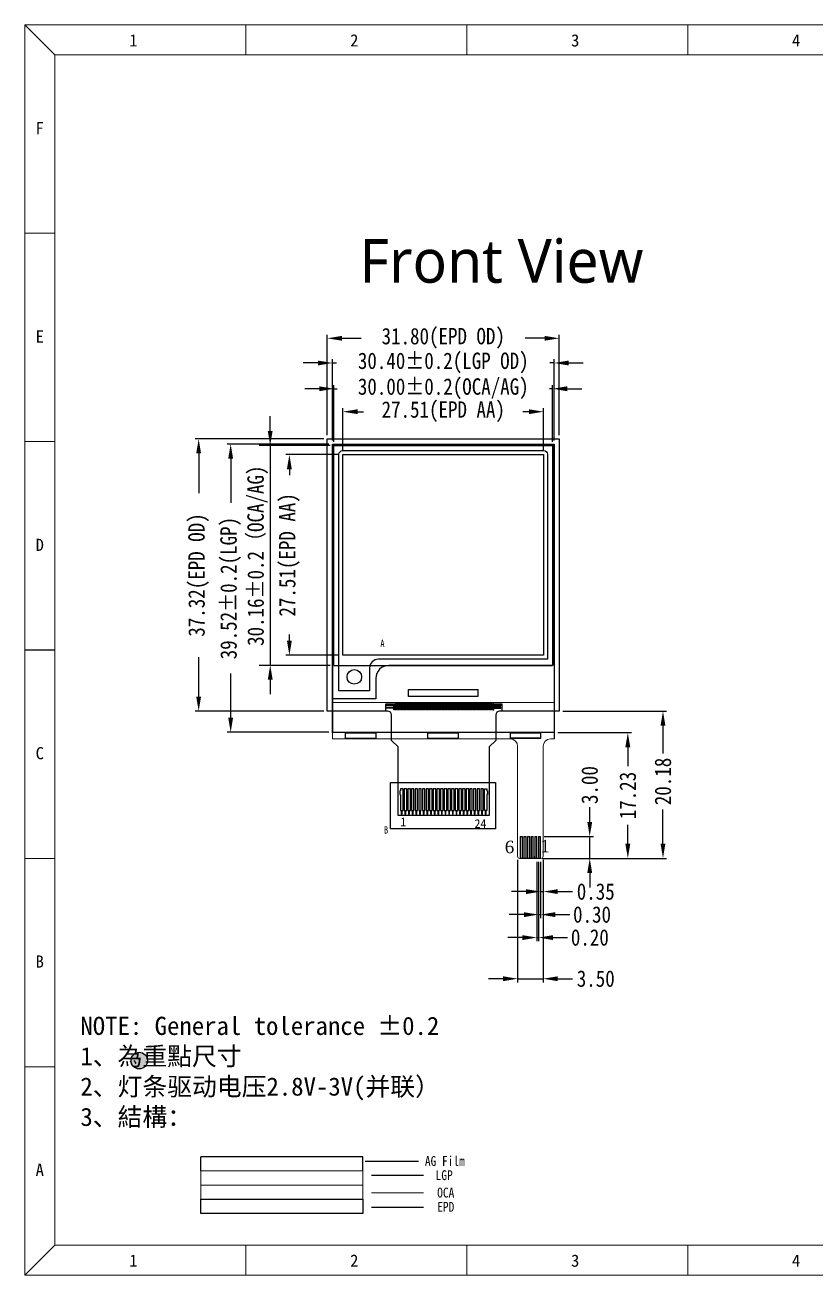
# Model space of a CAD drawing. Header units: millimetres. Extents: x -501 to 2391, y 247 to 418.
# Drawn here: x 2147.7 to 2256.1, y 247.1 to 418.5 of the extents above; entities that cross this region are included whole.
import ezdxf
from ezdxf.enums import TextEntityAlignment as Align

# ---------------------------------------------------------------- set-up
doc = ezdxf.new("R2010")
doc.units = ezdxf.units.MM
doc.header["$LTSCALE"] = 30.734
doc.header["$PDMODE"] = 3
doc.header["$PDSIZE"] = 8
doc.layers.get('0').update_dxf_attribs({"linetype": 'CONTINUOUS'})
doc.layers.get('Defpoints').update_dxf_attribs({"linetype": 'CONTINUOUS'})
for name, color, linetype in [('AG Film', 1, 'CONTINUOUS'), ('DIM', 3, 'CONTINUOUS'), ('FPC', 30, 'CONTINUOUS'), ('L0', 1, 'CONTINUOUS'), ('L1', 5, 'CONTINUOUS'), ('L51', 4, 'CONTINUOUS'), ('L63', 3, 'CONTINUOUS'), ('TP', 5, 'CONTINUOUS'), ('对位标', 5, 'CONTINUOUS'), ('标注', 4, 'CONTINUOUS')]:
    doc.layers.add(name, color=color, linetype=linetype)
for name, color, linetype, lineweight in [('LGP OCA', 252, 'CONTINUOUS', 9), ('Sundenal', 4, 'CONTINUOUS', 20), ('粗实线', 7, 'CONTINUOUS', 40)]:
    doc.layers.add(name, color=color, linetype=linetype, lineweight=lineweight)
doc.styles.add('Arial', font='arial.ttf')
doc.styles.get("Standard").update_dxf_attribs({"font": 'txt', "width": 0.85})
doc.styles.add('Times New Roman', font='times.ttf', dxfattribs={"height": 2})
doc.styles.add('Trebuchet MS_txtstyle_6.00_0_0', font='trebuc.ttf', dxfattribs={"height": 6})
doc.styles.add('宋体', font='')
doc.styles.get('宋体').set_extended_font_data('SimSun')
doc.dimstyles.new('正常标注', dxfattribs={"dimtxt": 2.25, "dimasz": 2, "dimexe": 0.5, "dimexo": 0.5, "dimgap": 0.5, "dimtad": 0, "dimzin": 1, "dimdsep": 46, "dimtxsty": 'Standard', "dimcen": -0.5, "dimclrd": 3, "dimclre": 3, "dimclrt": 3, "dimadec": 0, "dimazin": 0, "dimtfac": 1, "dimtmove": 0, "dimatfit": 3, "dimfxl": 1, "dimtolj": 1, "dimtzin": 0, "dimlwd": -1, "dimlwe": -1, "dimarcsym": 0})

# ---------------------------------------------------------------- blocks, each defined once
blk = doc.blocks.new('*D104')
at = {"color": 3, "transparency": 16777216}
for p, q in [((2190.83, 359.59), (2183.49, 359.59)), ((2183.99, 357.59), (2183.99, 356.76)), ((2183.99, 334.08), (2183.99, 334.91)), ((2190.83, 332.08), (2183.49, 332.08))]:
    blk.add_line(p, q, dxfattribs=at)
for points in [[(2184.32, 357.59), (2183.65, 357.59), (2183.99, 359.59)], [(2183.65, 334.08), (2184.32, 334.08), (2183.99, 332.08)]]:
    blk.add_solid(points, dxfattribs=at)
at = {"layer": 'Defpoints', "color": 0, "transparency": 16777216}
for p in [(2191.33, 359.59), (2183.99, 332.08), (2191.33, 332.08)]:
    blk.add_point(p, dxfattribs=at)
at = {"color": 3, "transparency": 16777216, "insert": (2183.99, 345.84), "char_height": 2.25, "attachment_point": 5, "rotation": 90}
blk.add_mtext('\\A1;27.51(EPD AA)', dxfattribs=at)
blk = doc.blocks.new('*D106')
at = {"color": 3, "transparency": 16777216}
for p, q in [((2189.39, 361.04), (2175.44, 361.04)), ((2175.94, 359.04), (2175.94, 352.98)), ((2175.94, 323.52), (2175.94, 329.58)), ((2189.39, 321.52), (2175.44, 321.52))]:
    blk.add_line(p, q, dxfattribs=at)
for points in [[(2176.27, 359.04), (2175.6, 359.04), (2175.94, 361.04)], [(2175.6, 323.52), (2176.27, 323.52), (2175.94, 321.52)]]:
    blk.add_solid(points, dxfattribs=at)
at = {"layer": 'Defpoints', "color": 0, "transparency": 16777216}
for p in [(2189.89, 361.04), (2175.94, 321.52), (2189.89, 321.52)]:
    blk.add_point(p, dxfattribs=at)
at = {"color": 3, "transparency": 16777216, "insert": (2175.94, 341.28), "char_height": 2.25, "attachment_point": 5, "rotation": 90}
blk.add_mtext('\\A1;39.52±0.2(LGP)', dxfattribs=at)
blk = doc.blocks.new('*D107')
at = {"color": 3, "transparency": 16777216}
for p, q in [((2188.69, 361.74), (2171.05, 361.74)), ((2171.55, 359.74), (2171.55, 354.32)), ((2171.55, 326.42), (2171.55, 331.83)), ((2188.69, 324.42), (2171.05, 324.42))]:
    blk.add_line(p, q, dxfattribs=at)
for points in [[(2171.88, 359.74), (2171.21, 359.74), (2171.55, 361.74)], [(2171.21, 326.42), (2171.88, 326.42), (2171.55, 324.42)]]:
    blk.add_solid(points, dxfattribs=at)
at = {"layer": 'Defpoints', "color": 0, "transparency": 16777216}
for p in [(2189.19, 361.74), (2171.55, 324.42), (2189.19, 324.42)]:
    blk.add_point(p, dxfattribs=at)
at = {"color": 3, "transparency": 16777216, "insert": (2171.55, 343.08), "char_height": 2.25, "attachment_point": 5, "rotation": 90}
blk.add_mtext('\\A1;37.32(EPD OD)', dxfattribs=at)
blk = doc.blocks.new('*D108')
at = {"color": 3, "transparency": 16777216}
for p, q in [((2220.79, 321.47), (2230.9, 321.47)), ((2230.4, 319.47), (2230.4, 316.86)), ((2230.4, 306.24), (2230.4, 308.85)), ((2226.17, 304.24), (2230.9, 304.24))]:
    blk.add_line(p, q, dxfattribs=at)
for points in [[(2230.06, 319.47), (2230.73, 319.47), (2230.4, 321.47)], [(2230.06, 306.24), (2230.73, 306.24), (2230.4, 304.24)]]:
    blk.add_solid(points, dxfattribs=at)
at = {"layer": 'Defpoints', "color": 0, "transparency": 16777216}
for p in [(2220.29, 321.47), (2225.67, 304.24), (2230.4, 304.24)]:
    blk.add_point(p, dxfattribs=at)
at = {"color": 3, "transparency": 16777216, "insert": (2230.4, 312.85), "char_height": 2.25, "attachment_point": 5, "rotation": 90}
blk.add_mtext('\\A1;17.23', dxfattribs=at)
blk = doc.blocks.new('A$C2D80660C')
at = {"color": 4}
for p, q in [((0, 0), (0, 0.73)), ((0, 0.73), (4.2, 0.73)), ((4.2, 0), (4.2, 0.73)), ((0, 0), (4.2, 0))]:
    blk.add_line(p, q, dxfattribs=at)
blk = doc.blocks.new('*D16')
at = {"color": 3, "transparency": 16777216}
for p, q in [((159.43, 293.77), (159.43, 295.77)), ((153.2, 291.77), (159.93, 291.77)), ((159.43, 288.77), (159.43, 291.77)), ((152.9, 288.77), (159.93, 288.77)), ((159.43, 286.77), (159.43, 284.77))]:
    blk.add_line(p, q, dxfattribs=at)
for points in [[(159.1, 293.77), (159.77, 293.77), (159.43, 291.77)], [(159.1, 286.77), (159.77, 286.77), (159.43, 288.77)]]:
    blk.add_solid(points, dxfattribs=at)
at = {"layer": 'Defpoints', "color": 0, "transparency": 16777216}
for p in [(152.7, 291.77), (159.43, 291.77), (152.4, 288.77)]:
    blk.add_point(p, dxfattribs=at)
at = {"color": 3, "transparency": 16777216, "insert": (159.43, 298.82), "char_height": 2.25, "attachment_point": 5, "rotation": 90}
blk.add_mtext('\\A1;3.00', dxfattribs=at)
blk = doc.blocks.new('*D17')
at = {"color": 3, "transparency": 16777216}
for p, q in [((152.7, 288.27), (152.7, 283.71)), ((153.05, 288.57), (153.05, 283.71)), ((150.7, 284.21), (148.7, 284.21)), ((152.7, 284.21), (153.05, 284.21)), ((155.05, 284.21), (157.05, 284.21))]:
    blk.add_line(p, q, dxfattribs=at)
for points in [[(150.7, 284.54), (150.7, 283.88), (152.7, 284.21)], [(155.05, 284.54), (155.05, 283.88), (153.05, 284.21)]]:
    blk.add_solid(points, dxfattribs=at)
at = {"layer": 'Defpoints', "color": 0, "transparency": 16777216}
for p in [(152.7, 288.77), (153.05, 289.07), (153.05, 284.21)]:
    blk.add_point(p, dxfattribs=at)
at = {"color": 3, "transparency": 16777216, "insert": (160.26, 284.21), "char_height": 2.25, "attachment_point": 5}
blk.add_mtext('\\A1;0.35', dxfattribs=at)
blk = doc.blocks.new('*D18')
at = {"color": 3, "transparency": 16777216}
for p, q in [((152.4, 288.27), (152.4, 280.56)), ((152.7, 288.27), (152.7, 280.56)), ((150.4, 281.06), (148.4, 281.06)), ((152.4, 281.06), (152.7, 281.06)), ((154.7, 281.06), (156.7, 281.06))]:
    blk.add_line(p, q, dxfattribs=at)
for points in [[(150.4, 281.39), (150.4, 280.72), (152.4, 281.06)], [(154.7, 281.39), (154.7, 280.72), (152.7, 281.06)]]:
    blk.add_solid(points, dxfattribs=at)
at = {"layer": 'Defpoints', "color": 0, "transparency": 16777216}
for p in [(152.4, 288.77), (152.7, 288.77), (152.7, 281.06)]:
    blk.add_point(p, dxfattribs=at)
at = {"color": 3, "transparency": 16777216, "insert": (159.75, 281.06), "char_height": 2.25, "attachment_point": 5}
blk.add_mtext('\\A1;0.30', dxfattribs=at)
blk = doc.blocks.new('*D19')
at = {"color": 3, "transparency": 16777216}
for p, q in [((152.2, 288.27), (152.2, 277.41)), ((152.4, 288.27), (152.4, 277.41)), ((150.2, 277.91), (148.2, 277.91)), ((152.2, 277.91), (152.4, 277.91)), ((154.4, 277.91), (156.4, 277.91))]:
    blk.add_line(p, q, dxfattribs=at)
for points in [[(150.2, 278.24), (150.2, 277.57), (152.2, 277.91)], [(154.4, 278.24), (154.4, 277.57), (152.4, 277.91)]]:
    blk.add_solid(points, dxfattribs=at)
at = {"layer": 'Defpoints', "color": 0, "transparency": 16777216}
for p in [(152.2, 288.77), (152.4, 288.77), (152.4, 277.91)]:
    blk.add_point(p, dxfattribs=at)
at = {"color": 3, "transparency": 16777216, "insert": (159.45, 277.91), "char_height": 2.25, "attachment_point": 5}
blk.add_mtext('\\A1;0.20', dxfattribs=at)
blk = doc.blocks.new('*D21')
at = {"color": 3, "transparency": 16777216}
for p, q in [((25.4, 17.43), (25.4, 0.63)), ((28.9, 17.43), (28.9, 0.63)), ((23.4, 1.13), (21.4, 1.13)), ((25.4, 1.13), (28.9, 1.13)), ((30.9, 1.13), (32.9, 1.13))]:
    blk.add_line(p, q, dxfattribs=at)
for points in [[(23.4, 1.46), (23.4, 0.79), (25.4, 1.13)], [(30.9, 1.46), (30.9, 0.79), (28.9, 1.13)]]:
    blk.add_solid(points, dxfattribs=at)
at = {"layer": 'Defpoints', "color": 0, "transparency": 16777216}
for p in [(25.4, 17.93), (28.9, 17.93), (28.9, 1.13)]:
    blk.add_point(p, dxfattribs=at)
at = {"color": 3, "transparency": 16777216, "insert": (36.11, 1.13), "char_height": 2.25, "attachment_point": 5}
blk.add_mtext('\\A1;3.50', dxfattribs=at)
blk = doc.blocks.new('*D112')
at = {"color": 3, "transparency": 16777216}
for p, q in [((2189.19, 362.24), (2189.19, 376.03)), ((2191.19, 375.53), (2193.84, 375.53)), ((2218.99, 375.53), (2216.34, 375.53)), ((2220.99, 362.24), (2220.99, 376.03))]:
    blk.add_line(p, q, dxfattribs=at)
for points in [[(2191.19, 375.86), (2191.19, 375.2), (2189.19, 375.53)], [(2218.99, 375.2), (2218.99, 375.86), (2220.99, 375.53)]]:
    blk.add_solid(points, dxfattribs=at)
at = {"layer": 'Defpoints', "color": 0, "transparency": 16777216}
for p in [(2220.99, 375.53), (2189.19, 361.74), (2220.99, 361.74)]:
    blk.add_point(p, dxfattribs=at)
at = {"color": 3, "transparency": 16777216, "insert": (2205.09, 375.53), "char_height": 2.25, "attachment_point": 5}
blk.add_mtext('\\A1;31.80(EPD OD)', dxfattribs=at)
blk = doc.blocks.new('*D113')
at = {"color": 3, "transparency": 16777216}
for p, q in [((2191.33, 360.09), (2191.33, 365.97)), ((2193.33, 365.47), (2194.16, 365.47)), ((2216.85, 365.47), (2216.02, 365.47)), ((2218.85, 360.09), (2218.85, 365.97))]:
    blk.add_line(p, q, dxfattribs=at)
for points in [[(2193.33, 365.8), (2193.33, 365.14), (2191.33, 365.47)], [(2216.85, 365.14), (2216.85, 365.8), (2218.85, 365.47)]]:
    blk.add_solid(points, dxfattribs=at)
at = {"layer": 'Defpoints', "color": 0, "transparency": 16777216}
for p in [(2218.85, 365.47), (2191.33, 359.59), (2218.85, 359.59)]:
    blk.add_point(p, dxfattribs=at)
at = {"color": 3, "transparency": 16777216, "insert": (2205.09, 365.47), "char_height": 2.25, "attachment_point": 5}
blk.add_mtext('\\A1;27.51(EPD AA)', dxfattribs=at)
blk = doc.blocks.new('*D114')
at = {"color": 3, "transparency": 16777216}
for p, q in [((2188.09, 368.62), (2186.09, 368.62)), ((2190.09, 361.34), (2190.09, 369.12)), ((2190.09, 368.62), (2190.52, 368.62)), ((2220.09, 368.62), (2219.66, 368.62)), ((2220.09, 361.34), (2220.09, 369.12)), ((2222.09, 368.62), (2224.09, 368.62))]:
    blk.add_line(p, q, dxfattribs=at)
for points in [[(2188.09, 368.28), (2188.09, 368.95), (2190.09, 368.62)], [(2222.09, 368.95), (2222.09, 368.28), (2220.09, 368.62)]]:
    blk.add_solid(points, dxfattribs=at)
at = {"layer": 'Defpoints', "color": 0, "transparency": 16777216}
for p in [(2220.09, 368.62), (2190.09, 360.84), (2220.09, 360.84)]:
    blk.add_point(p, dxfattribs=at)
at = {"color": 3, "transparency": 16777216, "insert": (2205.09, 368.62), "char_height": 2.25, "attachment_point": 5}
blk.add_mtext('\\A1;30.00±0.2(OCA/AG)', dxfattribs=at)
blk = doc.blocks.new('*D115')
at = {"color": 3, "transparency": 16777216}
for p, q in [((2187.89, 372.15), (2185.89, 372.15)), ((2189.89, 361.54), (2189.89, 372.65)), ((2189.89, 372.15), (2190.47, 372.15)), ((2220.29, 372.15), (2219.71, 372.15)), ((2220.29, 361.54), (2220.29, 372.65)), ((2222.29, 372.15), (2224.29, 372.15))]:
    blk.add_line(p, q, dxfattribs=at)
for points in [[(2187.89, 371.81), (2187.89, 372.48), (2189.89, 372.15)], [(2222.29, 372.48), (2222.29, 371.81), (2220.29, 372.15)]]:
    blk.add_solid(points, dxfattribs=at)
at = {"layer": 'Defpoints', "color": 0, "transparency": 16777216}
for p in [(2220.29, 372.15), (2189.89, 361.04), (2220.29, 361.04)]:
    blk.add_point(p, dxfattribs=at)
at = {"color": 3, "transparency": 16777216, "insert": (2205.09, 372.15), "char_height": 2.25, "attachment_point": 5}
blk.add_mtext('\\A1;30.40±0.2(LGP OD)', dxfattribs=at)
blk = doc.blocks.new('*D123')
at = {"color": 3, "transparency": 16777216}
for p, q in [((2221.49, 324.42), (2235.72, 324.42)), ((2235.22, 322.42), (2235.22, 318.63)), ((2235.22, 306.24), (2235.22, 310.93)), ((2218.94, 304.24), (2235.72, 304.24))]:
    blk.add_line(p, q, dxfattribs=at)
for points in [[(2234.89, 322.42), (2235.55, 322.42), (2235.22, 324.42)], [(2234.89, 306.24), (2235.55, 306.24), (2235.22, 304.24)]]:
    blk.add_solid(points, dxfattribs=at)
at = {"layer": 'Defpoints', "color": 0, "transparency": 16777216}
for p in [(2220.99, 324.42), (2218.44, 304.24), (2235.22, 304.24)]:
    blk.add_point(p, dxfattribs=at)
at = {"color": 3, "transparency": 16777216, "insert": (2235.22, 314.78), "char_height": 2.25, "attachment_point": 5, "rotation": 90}
blk.add_mtext('\\A1;20.18', dxfattribs=at)
blk = doc.blocks.new('A$C1BAE73C0')
at = {"color": 4}
for p, q in [((28.6, 34.109), (24.4, 34.109)), ((28.6, 17.629), (25.7, 17.629))]:
    blk.add_line(p, q, dxfattribs=at)
at = {"color": 2}
for p, q in [((25.75, 20.629), (25.75, 17.629)), ((25.75, 20.629), (26.05, 20.629)), ((26.05, 17.629), (26.05, 20.629)), ((26.25, 20.629), (26.25, 17.629)), ((26.25, 20.629), (26.55, 20.629)), ((26.55, 17.629), (26.55, 20.629)), ((26.75, 20.629), (26.75, 17.629)), ((26.75, 20.629), (27.05, 20.629)), ((27.05, 17.629), (27.05, 20.629)), ((27.25, 20.629), (27.25, 17.629)), ((27.25, 20.629), (27.55, 20.629)), ((27.55, 17.629), (27.55, 20.629)), ((27.75, 20.629), (27.75, 17.629)), ((27.75, 20.629), (28.05, 20.629)), ((28.05, 17.629), (28.05, 20.629)), ((28.25, 20.629), (28.25, 17.629)), ((28.25, 20.629), (28.55, 20.629)), ((28.55, 17.629), (28.55, 20.629)), ((27.75, 17.629), (27.75, 17.929)), ((27.75, 17.929), (27.75, 17.629))]:
    blk.add_line(p, q, dxfattribs=at)
at = {"color": 4, "lineweight": 0}
for centre, start, end in [((25.7, 17.929), 180, 270), ((28.6, 17.929), 270, 0)]:
    blk.add_arc(centre, 0.3, start, end, dxfattribs=at)
at = {"layer": '对位标', "color": 4, "lineweight": 0}
for p, q in [((30.4, 39.009), (0, 39.009)), ((0, 39.009), (0, 34.009)), ((30.4, 34.009), (30.4, 39.009)), ((0, 34.009), (24.4, 34.009)), ((25.4, 33.009), (25.4, 17.929)), ((28.9, 17.929), (28.9, 33.009)), ((29.9, 34.009), (30.4, 34.009))]:
    blk.add_line(p, q, dxfattribs=at)
for centre, start, end in [((24.4, 33.009), 0, 90), ((29.9, 33.009), 90, 180)]:
    blk.add_arc(centre, 1, start, end, dxfattribs=at)
at = {"color": 4}
for p in [(1.8, 34.109), (13.1, 34.109), (24.4, 34.109)]:
    blk.add_blockref('A$C2D80660C', p, dxfattribs=at)
at = {"layer": '标注', "color": 1, "linetype": 'Continuous', "lineweight": 0, "char_height": 1.7, "attachment_point": 9, "style": 'Times New Roman'}
for s, insert in [('6', (24.927, 18.321)), ('1', (29.802, 18.478))]:
    blk.add_mtext(s, dxfattribs=dict(at, insert=insert))
at = {"color": 2}
dim = blk.add_linear_dim(base=(35.284, 20.629), p1=(28.25, 17.629), p2=(28.55, 20.629), angle=90, dimstyle='正常标注', override={"dimfxl": 1.25}, dxfattribs=at)
dim.commit()
dim.dimension.update_dxf_attribs({"geometry": '*D16', "text_midpoint": (35.284, 27.679), "insert": (-124.148, -271.139)})
dim = blk.add_linear_dim(base=(28.9, 1.125), p1=(25.4, 17.929), p2=(28.9, 17.929), dimstyle='正常标注', override={"dimfxl": 1.25}, dxfattribs=at)
dim.commit()
dim.dimension.update_dxf_attribs({"geometry": '*D21', "text_midpoint": (36.109, 1.125)})
for base, p1, p2, picture, middle in [((28.25, 6.768), (28.05, 17.629), (28.25, 17.629), '*D19', (35.3, 6.768)), ((28.55, 9.917), (28.25, 17.629), (28.55, 17.629), '*D18', (35.6, 9.917)), ((28.9, 13.071), (28.55, 17.629), (28.9, 17.929), '*D17', (36.109, 13.071))]:
    dim = blk.add_linear_dim(base=base, p1=p1, p2=p2, dimstyle='正常标注', override={"dimfxl": 1.25}, dxfattribs=at)
    dim.commit()
    dim.dimension.update_dxf_attribs({"geometry": picture, "text_midpoint": middle, "insert": (-124.148, -271.139)})

msp = doc.modelspace()

# ---------------------------------------------------------------- hatches: boundary and pattern name
at = {"layer": 'DIM', "ltscale": 0.02}
h = msp.add_hatch(color=1, dxfattribs=at)
edge = h.paths.add_edge_path()
edge.add_arc((2163.408, 276.515), 1.138, 0, 360)

# ---------------------------------------------------------------- linework, layer by layer
at = {"color": 3}
for p, q in [((2181.36, 362.837), (2181.36, 364.837)), ((2189.59, 360.837), (2179.855, 360.837)), ((2181.36, 360.902), (2181.36, 330.746)), ((2189.59, 330.681), (2179.855, 330.681)), ((2181.36, 328.746), (2181.36, 326.746)), ((2194.399, 262.74), (2201.712, 262.74))]:
    msp.add_line(p, q, dxfattribs=at)
at = {"color": 5}
for p, q in [((2189.89, 321.467), (2189.89, 361.037)), ((2189.89, 361.037), (2189.89, 321.517)), ((2189.89, 361.037), (2220.29, 361.037)), ((2220.29, 361.037), (2220.29, 321.467)), ((2189.89, 321.517), (2220.29, 321.517)), ((2220.29, 321.467), (2220.29, 320.617))]:
    msp.add_line(p, q, dxfattribs=at)
at = {"color": 6}
for p, q in [((2190.09, 330.681), (2190.09, 360.837)), ((2190.09, 360.837), (2220.09, 360.837)), ((2220.09, 360.837), (2220.09, 330.693)), ((2190.09, 330.681), (2220.09, 330.693))]:
    msp.add_line(p, q, dxfattribs=at)
at = {"linetype": 'Continuous'}
for p, q in [((2198.002, 325.417), (2212.298, 325.417)), ((2198.011, 325.417), (2212.29, 325.417)), ((2198.932, 310.117), (2198.932, 310.117)), ((2198.932, 310.117), (2198.932, 310.117))]:
    msp.add_line(p, q, dxfattribs=at)
msp.add_line((2211.806, 325.417), (2198.495, 325.417))
at = {"color": 0, "linetype": 'Continuous'}
msp.add_line((2198.932, 310.117), (2198.932, 310.117), dxfattribs=at)
msp.add_line((2198.932, 310.117), (2198.932, 310.117), dxfattribs=at)
at = {"color": 1, "linetype": 'Continuous'}
msp.add_line((2198.932, 310.117), (2198.932, 310.117), dxfattribs=at)
msp.add_line((2198.932, 310.117), (2198.932, 310.117), dxfattribs=at)
at = {"color": 0}
for p, q in [((2194.039, 263.336), (2171.853, 263.336)), ((2171.853, 261.392), (2171.853, 263.336)), ((2194.039, 261.392), (2194.039, 263.336))]:
    msp.add_line(p, q, dxfattribs=at)
at = {"color": 0, "linetype": 'ByBlock'}
msp.add_lwpolyline([(2213.105, 324.417), (2212.8, 324.417, 0.4142136), (2212.3, 323.917), (2212.3, 320.417), (2211.4, 319.517), (2211.4, 310.117), (2198.9, 310.117), (2198.9, 319.517), (2198, 320.417), (2198, 323.917, 0.4142136), (2197.5, 324.417), (2197.195, 324.417), (2197.195, 325.417), (2213.105, 325.417)], format="xyb", close=True, dxfattribs=at)
at = {"linetype": 'Continuous'}
for points in [[(2199.338, 310.789), (2199.338, 310.289), (2199.462, 310.289), (2199.462, 310.789)], [(2199.838, 310.789), (2199.838, 310.289), (2199.962, 310.289), (2199.962, 310.789)], [(2200.338, 310.789), (2200.338, 310.289), (2200.462, 310.289), (2200.462, 310.789)], [(2200.838, 310.789), (2200.838, 310.289), (2200.962, 310.289), (2200.962, 310.789)], [(2201.338, 310.789), (2201.338, 310.289), (2201.462, 310.289), (2201.462, 310.789)], [(2201.838, 310.789), (2201.838, 310.289), (2201.962, 310.289), (2201.962, 310.789)], [(2202.338, 310.789), (2202.338, 310.289), (2202.462, 310.289), (2202.462, 310.789)], [(2202.838, 310.789), (2202.838, 310.289), (2202.962, 310.289), (2202.962, 310.789)], [(2203.338, 310.789), (2203.338, 310.289), (2203.462, 310.289), (2203.462, 310.789)], [(2203.838, 310.789), (2203.838, 310.289), (2203.962, 310.289), (2203.962, 310.789)], [(2204.338, 310.789), (2204.338, 310.289), (2204.462, 310.289), (2204.462, 310.789)], [(2204.838, 310.789), (2204.838, 310.289), (2204.962, 310.289), (2204.962, 310.789)], [(2205.338, 310.789), (2205.338, 310.289), (2205.462, 310.289), (2205.462, 310.789)], [(2205.838, 310.789), (2205.838, 310.289), (2205.962, 310.289), (2205.962, 310.789)], [(2206.338, 310.789), (2206.338, 310.289), (2206.462, 310.289), (2206.462, 310.789)], [(2206.838, 310.789), (2206.838, 310.289), (2206.962, 310.289), (2206.962, 310.789)], [(2207.338, 310.789), (2207.338, 310.289), (2207.462, 310.289), (2207.462, 310.789)], [(2207.838, 310.789), (2207.838, 310.289), (2207.962, 310.289), (2207.962, 310.789)], [(2208.338, 310.789), (2208.338, 310.289), (2208.462, 310.289), (2208.462, 310.789)], [(2208.838, 310.789), (2208.838, 310.289), (2208.962, 310.289), (2208.962, 310.789)], [(2209.338, 310.789), (2209.338, 310.289), (2209.462, 310.289), (2209.462, 310.789)], [(2209.838, 310.789), (2209.838, 310.289), (2209.962, 310.289), (2209.962, 310.789)], [(2210.338, 310.789), (2210.338, 310.289), (2210.462, 310.289), (2210.462, 310.789)], [(2210.838, 310.789), (2210.838, 310.289), (2210.962, 310.289), (2210.962, 310.789)]]:
    msp.add_lwpolyline(points, dxfattribs=at)
at = {"color": 3}
for points in [[(2181.026, 362.837), (2181.693, 362.837), (2181.36, 360.837)], [(2181.693, 328.746), (2181.026, 328.746), (2181.36, 330.746)]]:
    msp.add_solid(points, dxfattribs=at)
at = {"layer": 'AG Film'}
msp.add_line((2195.261, 260.791), (2202.391, 260.791), dxfattribs=at)
at = {"layer": 'DIM', "color": 1, "ltscale": 0.02}
msp.add_circle((2163.408, 276.515), 1.138, dxfattribs=at)
at = {"layer": 'FPC', "linetype": 'Continuous'}
for points in [[(2198.295, 324.617), (2198.295, 324.817), (2197.295, 324.817), (2197.295, 324.927), (2198.295, 324.927), (2198.295, 325.167), (2197.295, 325.167), (2197.295, 325.277), (2198.295, 325.277), (2198.295, 325.417), (2198.405, 325.417), (2198.405, 324.617), (2198.295, 324.617)], [(2198.495, 325.417), (2198.605, 325.417), (2198.605, 325.39), (2198.605, 325.36), (2198.605, 325.33), (2198.605, 324.617), (2198.495, 324.617), (2198.495, 324.617)], [(2198.695, 325.417), (2198.805, 325.417), (2198.805, 325.39), (2198.805, 325.36), (2198.805, 325.33), (2198.805, 324.617), (2198.695, 324.617), (2198.695, 324.617)], [(2198.895, 325.417), (2199.005, 325.417), (2199.005, 325.39), (2199.005, 325.36), (2199.005, 325.33), (2199.005, 324.617), (2198.895, 324.617), (2198.895, 324.617)], [(2199.095, 325.417), (2199.205, 325.417), (2199.205, 325.39), (2199.205, 325.36), (2199.205, 325.33), (2199.205, 324.617), (2199.095, 324.617), (2199.095, 324.617)], [(2199.295, 325.417), (2199.405, 325.417), (2199.405, 325.39), (2199.405, 325.36), (2199.405, 325.33), (2199.405, 324.617), (2199.295, 324.617), (2199.295, 324.617)], [(2199.495, 325.417), (2199.605, 325.417), (2199.605, 325.39), (2199.605, 325.36), (2199.605, 325.33), (2199.605, 324.617), (2199.495, 324.617), (2199.495, 324.617)], [(2199.695, 325.417), (2199.805, 325.417), (2199.805, 325.39), (2199.805, 325.36), (2199.805, 325.33), (2199.805, 324.617), (2199.695, 324.617), (2199.695, 324.617)], [(2199.695, 325.417), (2199.805, 325.417), (2199.805, 325.39), (2199.805, 325.36), (2199.805, 325.33), (2199.805, 324.617), (2199.695, 324.617), (2199.695, 324.617)], [(2199.895, 325.417), (2200.005, 325.417), (2200.005, 325.39), (2200.005, 325.36), (2200.005, 325.33), (2200.005, 324.617), (2199.895, 324.617), (2199.895, 324.617)], [(2199.895, 325.417), (2200.005, 325.417), (2200.005, 325.39), (2200.005, 325.36), (2200.005, 325.33), (2200.005, 324.617), (2199.895, 324.617), (2199.895, 324.617)], [(2200.095, 325.417), (2200.205, 325.417), (2200.205, 325.39), (2200.205, 325.36), (2200.205, 325.33), (2200.205, 324.617), (2200.095, 324.617), (2200.095, 324.617)], [(2200.295, 325.417), (2200.405, 325.417), (2200.405, 325.39), (2200.405, 325.36), (2200.405, 325.33), (2200.405, 324.617), (2200.295, 324.617), (2200.295, 324.617)], [(2200.495, 325.417), (2200.605, 325.417), (2200.605, 325.39), (2200.605, 325.36), (2200.605, 325.33), (2200.605, 324.617), (2200.495, 324.617), (2200.495, 324.617)], [(2200.695, 325.417), (2200.805, 325.417), (2200.805, 325.39), (2200.805, 325.36), (2200.805, 325.33), (2200.805, 324.617), (2200.695, 324.617), (2200.695, 324.617)], [(2200.695, 325.417), (2200.805, 325.417), (2200.805, 325.39), (2200.805, 325.36), (2200.805, 325.33), (2200.805, 324.617), (2200.695, 324.617), (2200.695, 324.617)], [(2200.895, 325.417), (2201.005, 325.417), (2201.005, 325.39), (2201.005, 325.36), (2201.005, 325.33), (2201.005, 324.617), (2200.895, 324.617), (2200.895, 324.617)], [(2201.095, 325.417), (2201.205, 325.417), (2201.205, 325.39), (2201.205, 325.36), (2201.205, 325.33), (2201.205, 324.617), (2201.095, 324.617), (2201.095, 324.617)], [(2201.295, 325.417), (2201.405, 325.417), (2201.405, 325.39), (2201.405, 325.36), (2201.405, 325.33), (2201.405, 324.617), (2201.295, 324.617), (2201.295, 324.617)], [(2201.495, 325.417), (2201.605, 325.417), (2201.605, 325.39), (2201.605, 325.36), (2201.605, 325.33), (2201.605, 324.617), (2201.495, 324.617), (2201.495, 324.617)], [(2201.495, 325.417), (2201.605, 325.417), (2201.605, 325.39), (2201.605, 325.36), (2201.605, 325.33), (2201.605, 324.617), (2201.495, 324.617), (2201.495, 324.617)], [(2201.695, 325.417), (2201.805, 325.417), (2201.805, 325.39), (2201.805, 325.36), (2201.805, 325.33), (2201.805, 324.617), (2201.695, 324.617), (2201.695, 324.617)], [(2201.695, 325.417), (2201.805, 325.417), (2201.805, 325.39), (2201.805, 325.36), (2201.805, 325.33), (2201.805, 324.617), (2201.695, 324.617), (2201.695, 324.617)], [(2201.895, 325.417), (2202.005, 325.417), (2202.005, 325.39), (2202.005, 325.36), (2202.005, 325.33), (2202.005, 324.617), (2201.895, 324.617), (2201.895, 324.617)], [(2202.095, 325.417), (2202.205, 325.417), (2202.205, 325.39), (2202.205, 325.36), (2202.205, 325.33), (2202.205, 324.617), (2202.095, 324.617), (2202.095, 324.617)], [(2202.295, 325.417), (2202.405, 325.417), (2202.405, 325.39), (2202.405, 325.36), (2202.405, 325.33), (2202.405, 324.617), (2202.295, 324.617), (2202.295, 324.617)], [(2202.495, 325.417), (2202.605, 325.417), (2202.605, 325.39), (2202.605, 325.36), (2202.605, 325.33), (2202.605, 324.617), (2202.495, 324.617), (2202.495, 324.617)], [(2202.495, 325.417), (2202.605, 325.417), (2202.605, 325.39), (2202.605, 325.36), (2202.605, 325.33), (2202.605, 324.617), (2202.495, 324.617), (2202.495, 324.617)], [(2202.695, 325.417), (2202.805, 325.417), (2202.805, 325.39), (2202.805, 325.36), (2202.805, 325.33), (2202.805, 324.617), (2202.695, 324.617), (2202.695, 324.617)], [(2202.895, 325.417), (2203.005, 325.417), (2203.005, 325.39), (2203.005, 325.36), (2203.005, 325.33), (2203.005, 324.617), (2202.895, 324.617), (2202.895, 324.617)], [(2203.095, 325.417), (2203.205, 325.417), (2203.205, 325.39), (2203.205, 325.36), (2203.205, 325.33), (2203.205, 324.617), (2203.095, 324.617), (2203.095, 324.617)], [(2203.295, 325.417), (2203.405, 325.417), (2203.405, 325.39), (2203.405, 325.36), (2203.405, 325.33), (2203.405, 324.617), (2203.295, 324.617), (2203.295, 324.617)], [(2203.295, 325.417), (2203.405, 325.417), (2203.405, 325.39), (2203.405, 325.36), (2203.405, 325.33), (2203.405, 324.617), (2203.295, 324.617), (2203.295, 324.617)], [(2203.495, 325.417), (2203.605, 325.417), (2203.605, 325.39), (2203.605, 325.36), (2203.605, 325.33), (2203.605, 324.617), (2203.495, 324.617), (2203.495, 324.617)], [(2203.495, 325.417), (2203.605, 325.417), (2203.605, 325.39), (2203.605, 325.36), (2203.605, 325.33), (2203.605, 324.617), (2203.495, 324.617), (2203.495, 324.617)], [(2203.695, 325.417), (2203.805, 325.417), (2203.805, 325.39), (2203.805, 325.36), (2203.805, 325.33), (2203.805, 324.617), (2203.695, 324.617), (2203.695, 324.617)], [(2203.895, 325.417), (2204.005, 325.417), (2204.005, 325.39), (2204.005, 325.36), (2204.005, 325.33), (2204.005, 324.617), (2203.895, 324.617), (2203.895, 324.617)], [(2204.095, 325.417), (2204.205, 325.417), (2204.205, 325.39), (2204.205, 325.36), (2204.205, 325.33), (2204.205, 324.617), (2204.095, 324.617), (2204.095, 324.617)], [(2204.295, 325.417), (2204.405, 325.417), (2204.405, 325.39), (2204.405, 325.36), (2204.405, 325.33), (2204.405, 324.617), (2204.295, 324.617), (2204.295, 324.617)], [(2204.295, 325.417), (2204.405, 325.417), (2204.405, 325.39), (2204.405, 325.36), (2204.405, 325.33), (2204.405, 324.617), (2204.295, 324.617), (2204.295, 324.617)], [(2204.495, 325.417), (2204.605, 325.417), (2204.605, 325.39), (2204.605, 325.36), (2204.605, 325.33), (2204.605, 324.617), (2204.495, 324.617), (2204.495, 324.617)], [(2204.695, 325.417), (2204.805, 325.417), (2204.805, 325.39), (2204.805, 325.36), (2204.805, 325.33), (2204.805, 324.617), (2204.695, 324.617), (2204.695, 324.617)], [(2204.895, 325.417), (2205.005, 325.417), (2205.005, 325.39), (2205.005, 325.36), (2205.005, 325.33), (2205.005, 324.617), (2204.895, 324.617), (2204.895, 324.617)], [(2205.095, 325.417), (2205.205, 325.417), (2205.205, 325.39), (2205.205, 325.36), (2205.205, 325.33), (2205.205, 324.617), (2205.095, 324.617), (2205.095, 324.617)], [(2205.095, 325.417), (2205.205, 325.417), (2205.205, 325.39), (2205.205, 325.36), (2205.205, 325.33), (2205.205, 324.617), (2205.095, 324.617), (2205.095, 324.617)], [(2205.295, 325.417), (2205.405, 325.417), (2205.405, 325.39), (2205.405, 325.36), (2205.405, 325.33), (2205.405, 324.617), (2205.295, 324.617), (2205.295, 324.617)], [(2205.295, 325.417), (2205.405, 325.417), (2205.405, 325.39), (2205.405, 325.36), (2205.405, 325.33), (2205.405, 324.617), (2205.295, 324.617), (2205.295, 324.617)], [(2205.495, 325.417), (2205.605, 325.417), (2205.605, 325.39), (2205.605, 325.36), (2205.605, 325.33), (2205.605, 324.617), (2205.495, 324.617), (2205.495, 324.617)], [(2205.695, 325.417), (2205.805, 325.417), (2205.805, 325.39), (2205.805, 325.36), (2205.805, 325.33), (2205.805, 324.617), (2205.695, 324.617), (2205.695, 324.617)], [(2205.895, 325.417), (2206.005, 325.417), (2206.005, 325.39), (2206.005, 325.36), (2206.005, 325.33), (2206.005, 324.617), (2205.895, 324.617), (2205.895, 324.617)], [(2206.095, 325.417), (2206.205, 325.417), (2206.205, 325.39), (2206.205, 325.36), (2206.205, 325.33), (2206.205, 324.617), (2206.095, 324.617), (2206.095, 324.617)], [(2206.095, 325.417), (2206.205, 325.417), (2206.205, 325.39), (2206.205, 325.36), (2206.205, 325.33), (2206.205, 324.617), (2206.095, 324.617), (2206.095, 324.617)], [(2206.295, 325.417), (2206.405, 325.417), (2206.405, 325.39), (2206.405, 325.36), (2206.405, 325.33), (2206.405, 324.617), (2206.295, 324.617), (2206.295, 324.617)], [(2206.495, 325.417), (2206.605, 325.417), (2206.605, 325.39), (2206.605, 325.36), (2206.605, 325.33), (2206.605, 324.617), (2206.495, 324.617), (2206.495, 324.617)], [(2206.495, 325.417), (2206.605, 325.417), (2206.605, 325.39), (2206.605, 325.36), (2206.605, 325.33), (2206.605, 324.617), (2206.495, 324.617), (2206.495, 324.617)], [(2206.695, 325.417), (2206.805, 325.417), (2206.805, 325.39), (2206.805, 325.36), (2206.805, 325.33), (2206.805, 324.617), (2206.695, 324.617), (2206.695, 324.617)], [(2206.895, 325.417), (2207.005, 325.417), (2207.005, 325.39), (2207.005, 325.36), (2207.005, 325.33), (2207.005, 324.617), (2206.895, 324.617), (2206.895, 324.617)], [(2206.895, 325.417), (2207.005, 325.417), (2207.005, 325.39), (2207.005, 325.36), (2207.005, 325.33), (2207.005, 324.617), (2206.895, 324.617), (2206.895, 324.617)], [(2207.095, 325.417), (2207.205, 325.417), (2207.205, 325.39), (2207.205, 325.36), (2207.205, 325.33), (2207.205, 324.617), (2207.095, 324.617), (2207.095, 324.617)], [(2207.095, 325.417), (2207.205, 325.417), (2207.205, 325.39), (2207.205, 325.36), (2207.205, 325.33), (2207.205, 324.617), (2207.095, 324.617), (2207.095, 324.617)], [(2207.295, 325.417), (2207.405, 325.417), (2207.405, 325.39), (2207.405, 325.36), (2207.405, 325.33), (2207.405, 324.617), (2207.295, 324.617), (2207.295, 324.617)], [(2207.495, 325.417), (2207.605, 325.417), (2207.605, 325.39), (2207.605, 325.36), (2207.605, 325.33), (2207.605, 324.617), (2207.495, 324.617), (2207.495, 324.617)], [(2207.695, 325.417), (2207.805, 325.417), (2207.805, 325.39), (2207.805, 325.36), (2207.805, 325.33), (2207.805, 324.617), (2207.695, 324.617), (2207.695, 324.617)], [(2207.895, 325.417), (2208.005, 325.417), (2208.005, 325.39), (2208.005, 325.36), (2208.005, 325.33), (2208.005, 324.617), (2207.895, 324.617), (2207.895, 324.617)], [(2207.895, 325.417), (2208.005, 325.417), (2208.005, 325.39), (2208.005, 325.36), (2208.005, 325.33), (2208.005, 324.617), (2207.895, 324.617), (2207.895, 324.617)], [(2207.895, 325.417), (2208.005, 325.417), (2208.005, 325.39), (2208.005, 325.36), (2208.005, 325.33), (2208.005, 324.617), (2207.895, 324.617), (2207.895, 324.617)], [(2208.095, 325.417), (2208.205, 325.417), (2208.205, 325.39), (2208.205, 325.36), (2208.205, 325.33), (2208.205, 324.617), (2208.095, 324.617), (2208.095, 324.617)], [(2208.095, 325.417), (2208.205, 325.417), (2208.205, 325.39), (2208.205, 325.36), (2208.205, 325.33), (2208.205, 324.617), (2208.095, 324.617), (2208.095, 324.617)], [(2208.295, 325.417), (2208.405, 325.417), (2208.405, 325.39), (2208.405, 325.36), (2208.405, 325.33), (2208.405, 324.617), (2208.295, 324.617), (2208.295, 324.617)], [(2208.295, 325.417), (2208.405, 325.417), (2208.405, 325.39), (2208.405, 325.36), (2208.405, 325.33), (2208.405, 324.617), (2208.295, 324.617), (2208.295, 324.617)], [(2208.495, 325.417), (2208.605, 325.417), (2208.605, 325.39), (2208.605, 325.36), (2208.605, 325.33), (2208.605, 324.617), (2208.495, 324.617), (2208.495, 324.617)], [(2208.495, 325.417), (2208.605, 325.417), (2208.605, 325.39), (2208.605, 325.36), (2208.605, 325.33), (2208.605, 324.617), (2208.495, 324.617), (2208.495, 324.617)], [(2208.695, 325.417), (2208.805, 325.417), (2208.805, 325.39), (2208.805, 325.36), (2208.805, 325.33), (2208.805, 324.617), (2208.695, 324.617), (2208.695, 324.617)], [(2208.695, 325.417), (2208.805, 325.417), (2208.805, 325.39), (2208.805, 325.36), (2208.805, 325.33), (2208.805, 324.617), (2208.695, 324.617), (2208.695, 324.617)], [(2208.895, 325.417), (2209.005, 325.417), (2209.005, 325.39), (2209.005, 325.36), (2209.005, 325.33), (2209.005, 324.617), (2208.895, 324.617), (2208.895, 324.617)], [(2208.895, 325.417), (2209.005, 325.417), (2209.005, 325.39), (2209.005, 325.36), (2209.005, 325.33), (2209.005, 324.617), (2208.895, 324.617), (2208.895, 324.617)], [(2209.095, 325.417), (2209.205, 325.417), (2209.205, 325.39), (2209.205, 325.36), (2209.205, 325.33), (2209.205, 324.617), (2209.095, 324.617), (2209.095, 324.617)], [(2209.295, 325.417), (2209.405, 325.417), (2209.405, 325.39), (2209.405, 325.36), (2209.405, 325.33), (2209.405, 324.617), (2209.295, 324.617), (2209.295, 324.617)], [(2209.495, 325.417), (2209.605, 325.417), (2209.605, 325.39), (2209.605, 325.36), (2209.605, 325.33), (2209.605, 324.617), (2209.495, 324.617), (2209.495, 324.617)], [(2209.695, 325.417), (2209.805, 325.417), (2209.805, 325.39), (2209.805, 325.36), (2209.805, 325.33), (2209.805, 324.617), (2209.695, 324.617), (2209.695, 324.617)], [(2209.895, 325.417), (2210.005, 325.417), (2210.005, 325.39), (2210.005, 325.36), (2210.005, 325.33), (2210.005, 324.617), (2209.895, 324.617), (2209.895, 324.617)], [(2210.095, 325.417), (2210.205, 325.417), (2210.205, 325.39), (2210.205, 325.36), (2210.205, 325.33), (2210.205, 324.617), (2210.095, 324.617), (2210.095, 324.617)], [(2210.295, 325.417), (2210.405, 325.417), (2210.405, 325.39), (2210.405, 325.36), (2210.405, 325.33), (2210.405, 324.617), (2210.295, 324.617), (2210.295, 324.617)], [(2210.295, 325.417), (2210.405, 325.417), (2210.405, 325.39), (2210.405, 325.36), (2210.405, 325.33), (2210.405, 324.617), (2210.295, 324.617), (2210.295, 324.617)], [(2210.495, 325.417), (2210.605, 325.417), (2210.605, 325.39), (2210.605, 325.36), (2210.605, 325.33), (2210.605, 324.617), (2210.495, 324.617), (2210.495, 324.617)], [(2210.695, 325.417), (2210.805, 325.417), (2210.805, 325.39), (2210.805, 325.36), (2210.805, 325.33), (2210.805, 324.617), (2210.695, 324.617), (2210.695, 324.617)], [(2210.895, 325.417), (2211.005, 325.417), (2211.005, 325.39), (2211.005, 325.36), (2211.005, 325.33), (2211.005, 324.617), (2210.895, 324.617), (2210.895, 324.617)], [(2211.095, 325.417), (2211.205, 325.417), (2211.205, 325.39), (2211.205, 325.36), (2211.205, 325.33), (2211.205, 324.617), (2211.095, 324.617), (2211.095, 324.617)], [(2211.295, 325.417), (2211.405, 325.417), (2211.405, 325.39), (2211.405, 325.36), (2211.405, 325.33), (2211.405, 324.617), (2211.295, 324.617), (2211.295, 324.617)], [(2211.495, 325.417), (2211.605, 325.417), (2211.605, 325.39), (2211.605, 325.36), (2211.605, 325.33), (2211.605, 324.617), (2211.495, 324.617), (2211.495, 324.617)], [(2211.695, 325.417), (2211.805, 325.417), (2211.805, 325.39), (2211.805, 325.36), (2211.805, 325.33), (2211.805, 324.617), (2211.695, 324.617), (2211.695, 324.617)], [(2212.005, 324.617), (2212.005, 324.817), (2213.005, 324.817), (2213.005, 324.927), (2212.005, 324.927), (2212.005, 325.167), (2213.005, 325.167), (2213.005, 325.277), (2212.005, 325.277), (2212.005, 325.417), (2211.895, 325.417), (2211.895, 324.617), (2212.005, 324.617)], [(2199.225, 313.484), (2199.127, 313.484), (2199.127, 312.993), (2199.225, 312.993), (2199.225, 310.789), (2199.575, 310.789), (2199.575, 313.789), (2199.225, 313.789)], [(2199.725, 313.484), (2199.725, 310.789), (2200.075, 310.789), (2200.075, 313.789), (2199.725, 313.789)], [(2200.225, 313.484), (2200.225, 310.789), (2200.575, 310.789), (2200.575, 313.789), (2200.225, 313.789)], [(2200.725, 313.484), (2200.725, 310.789), (2201.075, 310.789), (2201.075, 313.789), (2200.725, 313.789)], [(2201.225, 313.484), (2201.225, 310.789), (2201.575, 310.789), (2201.575, 313.789), (2201.225, 313.789)], [(2201.725, 313.484), (2201.725, 310.789), (2202.075, 310.789), (2202.075, 313.789), (2201.725, 313.789)], [(2202.225, 313.484), (2202.225, 310.789), (2202.575, 310.789), (2202.575, 313.789), (2202.225, 313.789)], [(2202.725, 313.484), (2202.725, 310.789), (2203.075, 310.789), (2203.075, 313.789), (2202.725, 313.789)], [(2203.225, 313.484), (2203.225, 310.789), (2203.575, 310.789), (2203.575, 313.789), (2203.225, 313.789)], [(2203.725, 313.484), (2203.725, 310.789), (2204.075, 310.789), (2204.075, 313.789), (2203.725, 313.789)], [(2204.225, 313.484), (2204.225, 310.789), (2204.575, 310.789), (2204.575, 313.789), (2204.225, 313.789)], [(2204.725, 313.484), (2204.725, 310.789), (2205.075, 310.789), (2205.075, 313.789), (2204.725, 313.789)], [(2205.225, 313.484), (2205.225, 310.789), (2205.575, 310.789), (2205.575, 313.789), (2205.225, 313.789)], [(2205.725, 313.484), (2205.725, 310.789), (2206.075, 310.789), (2206.075, 313.789), (2205.725, 313.789)], [(2206.225, 313.484), (2206.225, 310.789), (2206.575, 310.789), (2206.575, 313.789), (2206.225, 313.789)], [(2206.725, 313.484), (2206.725, 310.789), (2207.075, 310.789), (2207.075, 313.789), (2206.725, 313.789)], [(2207.225, 313.484), (2207.225, 310.789), (2207.575, 310.789), (2207.575, 313.789), (2207.225, 313.789)], [(2207.725, 313.484), (2207.725, 310.789), (2208.075, 310.789), (2208.075, 313.789), (2207.725, 313.789)], [(2208.225, 313.484), (2208.225, 310.789), (2208.575, 310.789), (2208.575, 313.789), (2208.225, 313.789)], [(2208.725, 313.484), (2208.725, 310.789), (2209.075, 310.789), (2209.075, 313.789), (2208.725, 313.789)], [(2209.225, 313.484), (2209.225, 310.789), (2209.575, 310.789), (2209.575, 313.789), (2209.225, 313.789)], [(2209.725, 313.484), (2209.725, 310.789), (2210.075, 310.789), (2210.075, 313.789), (2209.725, 313.789)], [(2210.225, 313.484), (2210.225, 310.789), (2210.575, 310.789), (2210.575, 313.789), (2210.225, 313.789)], [(2211.075, 313.484), (2211.174, 313.484), (2211.174, 312.993), (2211.075, 312.993), (2211.075, 310.789), (2210.725, 310.789), (2210.725, 313.789), (2211.075, 313.789)]]:
    msp.add_lwpolyline(points, close=True, dxfattribs=at)
for points in [[(2198.605, 325.302), (2198.605, 325.417), (2198.495, 325.417), (2198.495, 325.302), (2198.495, 325.302)], [(2198.805, 325.302), (2198.805, 325.417), (2198.695, 325.417), (2198.695, 325.302), (2198.695, 325.302)], [(2206.205, 325.302), (2206.205, 325.417), (2206.095, 325.417), (2206.095, 325.302), (2206.095, 325.302)], [(2207.605, 325.302), (2207.605, 325.417), (2207.495, 325.417), (2207.495, 325.302), (2207.495, 325.302)], [(2207.805, 325.302), (2207.805, 325.417), (2207.695, 325.417), (2207.695, 325.302), (2207.695, 325.302)], [(2208.005, 325.302), (2208.005, 325.417), (2207.895, 325.417), (2207.895, 325.302), (2207.895, 325.302)], [(2208.005, 325.302), (2208.005, 325.417), (2207.895, 325.417), (2207.895, 325.302), (2207.895, 325.302)], [(2208.205, 325.302), (2208.205, 325.417), (2208.095, 325.417), (2208.095, 325.302), (2208.095, 325.302)], [(2208.205, 325.302), (2208.205, 325.417), (2208.095, 325.417), (2208.095, 325.302), (2208.095, 325.302)], [(2208.405, 325.302), (2208.405, 325.417), (2208.295, 325.417), (2208.295, 325.302), (2208.295, 325.302)], [(2208.405, 325.302), (2208.405, 325.417), (2208.295, 325.417), (2208.295, 325.302), (2208.295, 325.302)], [(2208.605, 325.302), (2208.605, 325.417), (2208.495, 325.417), (2208.495, 325.302), (2208.495, 325.302)], [(2208.805, 325.302), (2208.805, 325.417), (2208.695, 325.417), (2208.695, 325.302), (2208.695, 325.302)], [(2209.005, 325.302), (2209.005, 325.417), (2208.895, 325.417), (2208.895, 325.302), (2208.895, 325.302)], [(2209.205, 325.302), (2209.205, 325.417), (2209.095, 325.417), (2209.095, 325.302), (2209.095, 325.302)], [(2209.405, 325.302), (2209.405, 325.417), (2209.295, 325.417), (2209.295, 325.302), (2209.295, 325.302)], [(2209.605, 325.302), (2209.605, 325.417), (2209.495, 325.417), (2209.495, 325.302), (2209.495, 325.302)], [(2209.805, 325.302), (2209.805, 325.417), (2209.695, 325.417), (2209.695, 325.302), (2209.695, 325.302)], [(2210.005, 325.302), (2210.005, 325.417), (2209.895, 325.417), (2209.895, 325.302), (2209.895, 325.302)], [(2210.005, 325.302), (2210.005, 325.417), (2209.895, 325.417), (2209.895, 325.302), (2209.895, 325.302)], [(2210.205, 325.302), (2210.205, 325.417), (2210.095, 325.417), (2210.095, 325.302), (2210.095, 325.302)], [(2210.405, 325.302), (2210.405, 325.417), (2210.295, 325.417), (2210.295, 325.302), (2210.295, 325.302)], [(2210.605, 325.302), (2210.605, 325.417), (2210.495, 325.417), (2210.495, 325.302), (2210.495, 325.302)], [(2210.805, 325.302), (2210.805, 325.417), (2210.695, 325.417), (2210.695, 325.302), (2210.695, 325.302)], [(2211.005, 325.302), (2211.005, 325.417), (2210.895, 325.417), (2210.895, 325.302), (2210.895, 325.302)], [(2211.205, 325.302), (2211.205, 325.417), (2211.095, 325.417), (2211.095, 325.302), (2211.095, 325.302)], [(2211.405, 325.302), (2211.405, 325.417), (2211.295, 325.417), (2211.295, 325.302), (2211.295, 325.302)]]:
    msp.add_lwpolyline(points, dxfattribs=at)
at = {"layer": 'FPC', "color": 1, "linetype": 'Continuous'}
msp.add_lwpolyline([(2212.266, 314.659), (2212.266, 308.304), (2197.868, 308.304), (2197.868, 314.659)], close=True, dxfattribs=at)
at = {"layer": 'L0', "color": 0}
for p, q in [((2189.19, 324.417), (2189.19, 361.737)), ((2189.19, 361.737), (2220.99, 361.737)), ((2220.99, 361.737), (2220.99, 324.417))]:
    msp.add_line(p, q, dxfattribs=at)
at = {"layer": 'L0'}
msp.add_line((2189.19, 324.417), (2189.19, 324.417), dxfattribs=at)
at = {"layer": 'L0', "color": 0, "linetype": 'Continuous'}
msp.add_line((2220.99, 324.417), (2213.105, 324.417), dxfattribs=at)
at = {"layer": 'L0', "color": 0}
msp.add_lwpolyline([(2202.866, 331.537), (2196.19, 331.537, 0.4142136), (2194.99, 330.337), (2194.99, 327.217), (2190.79, 327.217), (2190.79, 359.637, -0.4142136), (2191.29, 360.137), (2218.89, 360.137, -0.4142136), (2219.39, 359.637), (2219.39, 331.537), (2202.866, 331.537)], format="xyb", dxfattribs=at)
at = {"layer": 'L0', "color": 0, "linetype": 'Continuous'}
msp.add_circle((2192.89, 329.117), 1, dxfattribs=at)
at = {"layer": 'L1', "color": 0, "linetype": 'Continuous'}
msp.add_lwpolyline([(2200.34, 327.367), (2209.84, 327.367), (2209.84, 326.417), (2200.34, 326.417)], close=True, dxfattribs=at)
at = {"layer": 'L51', "color": 0}
msp.add_lwpolyline([(2191.334, 332.081), (2191.334, 359.593), (2218.846, 359.593), (2218.846, 332.081), (2191.334, 332.081)], close=True, dxfattribs=at)
at = {"layer": 'L63', "color": 0}
msp.add_lwpolyline([(2195.84, 326.117), (2189.94, 326.117), (2189.94, 360.787, -0.4142136), (2190.14, 360.987), (2220.04, 360.987, -0.4142136), (2220.24, 360.787), (2220.24, 330.887, -0.4142136), (2220.04, 330.687), (2197.64, 330.687, 0.4142136), (2195.84, 328.887)], format="xyb", close=True, dxfattribs=at)
at = {"layer": 'LGP OCA'}
msp.add_line((2195.231, 258.363), (2202.362, 258.363), dxfattribs=at)
at = {"layer": 'LGP OCA', "color": 1}
msp.add_lwpolyline([(2171.853, 261.392), (2194.039, 261.392), (2194.039, 259.437), (2171.853, 259.437)], close=True, dxfattribs=at)
at = {"layer": 'LGP OCA'}
msp.add_lwpolyline([(2171.853, 259.45), (2194.039, 259.45), (2194.039, 257.495), (2171.853, 257.495)], close=True, dxfattribs=at)
at = {"layer": 'Sundenal', "color": 4}
msp.add_line((2208.32, 414.402), (2208.32, 418.482), dxfattribs=at)
at = {"layer": 'Sundenal', "color": 4, "lineweight": 30}
msp.add_line((2151.812, 332.801), (2147.732, 332.801), dxfattribs=at)
at = {"layer": 'Sundenal', "color": 4}
msp.add_lwpolyline([(2147.732, 247.121), (2390.502, 247.121), (2390.502, 418.482), (2147.732, 418.482)], close=True, dxfattribs=at)
for points in [[(2151.812, 414.402), (2147.732, 418.482)], [(2178.026, 418.482), (2178.026, 414.402)], [(2238.614, 418.482), (2238.614, 414.402)], [(2147.732, 389.922), (2151.812, 389.922)], [(2147.732, 361.362), (2151.812, 361.362)], [(2147.732, 304.241), (2151.812, 304.241)], [(2147.732, 275.681), (2151.812, 275.681)], [(2151.812, 251.201), (2147.732, 247.121)], [(2178.026, 251.201), (2178.026, 247.121)], [(2208.32, 251.201), (2208.32, 247.121)], [(2238.614, 251.201), (2238.614, 247.121)]]:
    msp.add_lwpolyline(points, dxfattribs=at)
at = {"layer": 'Sundenal', "ltscale": 0.2}
msp.add_lwpolyline([(2386.422, 414.402), (2151.812, 414.402), (2151.812, 251.201), (2386.422, 251.201)], close=True, dxfattribs=at)
at = {"layer": 'TP'}
msp.add_line((2195.231, 256.408), (2202.362, 256.408), dxfattribs=at)
msp.add_lwpolyline([(2171.853, 257.495), (2194.039, 257.495), (2194.039, 255.54), (2171.853, 255.54)], close=True, dxfattribs=at)
at = {"layer": '粗实线', "lineweight": -2, "ltscale": 0.5}
msp.add_line((2197.195, 324.417), (2189.19, 324.417), dxfattribs=at)

# ---------------------------------------------------------------- block references
at = {"color": 5}
msp.add_blockref('A$C1BAE73C0', (2189.89, 286.608), dxfattribs=at)

# ---------------------------------------------------------------- texts
at = {"color": 1}
for s, p in [('1', (2199.209, 308.637)), ('24', (2209.371, 308.402))]:
    msp.add_text(s, height=1.2, dxfattribs=at).set_placement(p)
at = {"lineweight": 0, "insert": (2213.069, 386.102), "char_height": 6, "width": 174.67231, "attachment_point": 5, "style": 'Trebuchet MS_txtstyle_6.00_0_0'}
msp.add_mtext('Front View', dxfattribs=at)
at = {"color": 3, "insert": (2179.652, 345.724), "char_height": 2.25, "attachment_point": 5, "rotation": 90}
msp.add_mtext('\\A1;30.16±0.2{\\fSimSun|b0|i0|c134|p2;（}OCA/AG)', dxfattribs=at)
at = {"layer": 'AG Film', "insert": (2204.045, 261.481), "char_height": 1.35, "width": 16.79226, "attachment_point": 1}
msp.add_mtext('LGP', dxfattribs=at)
at = {"layer": 'DIM', "color": 7, "insert": (2155.329, 282.524), "char_height": 2.4948, "width": 144.28151, "attachment_point": 1, "style": 'Arial'}
msp.add_mtext('{\\fSimSun|b0|i0|c0|p2;NOTE:\\fSimSun|b0|i0|c134|p2; General tolerance ±0.2\\fSimSun|b0|i0|c0|p2;    \\fSimSun|b0|i0|c134|p2;\\P1、為重點尺寸\\P2、灯条驱动电压2.8V-3V(并联）\\P3、結構：}', dxfattribs=at)
at = {"layer": 'FPC', "color": 1, "linetype": 'Continuous', "char_height": 1, "width": 8.00183, "attachment_point": 1}
for s, insert in [('A', (2196.46, 334.196)), ('B', (2196.96, 308.638))]:
    msp.add_mtext(s, dxfattribs=dict(at, insert=insert))
at = {"layer": 'LGP OCA', "color": 3, "insert": (2202.575, 263.425), "char_height": 1.35, "width": 9.23582, "attachment_point": 1}
msp.add_mtext('AG Film', dxfattribs=at)
at = {"layer": 'LGP OCA', "insert": (2204.259, 259.093), "char_height": 1.35, "width": 9.23582, "attachment_point": 1}
msp.add_mtext('OCA', dxfattribs=at)
at = {"layer": 'Sundenal', "color": 4, "style": '宋体'}
for s, p in [('1', (2162.598, 416.371)), ('2', (2192.892, 416.371)), ('3', (2223.186, 416.371)), ('4', (2253.48, 416.371)), ('F', (2149.756, 404.335)), ('E', (2149.756, 375.775)), ('D', (2149.756, 347.215)), ('C', (2149.756, 318.655)), ('B', (2149.756, 290.095)), ('A', (2149.756, 261.534)), ('1', (2162.598, 249.09)), ('2', (2192.892, 249.09)), ('3', (2223.186, 249.09)), ('4', (2253.48, 249.09))]:
    msp.add_text(s, height=1.669, dxfattribs=at).set_placement(p, align=Align.MIDDLE_CENTER)
at = {"layer": 'TP', "insert": (2204.259, 257.138), "char_height": 1.35, "width": 9.23582, "attachment_point": 1}
msp.add_mtext('EPD', dxfattribs=at)

# ---------------------------------------------------------------- dimensions: what is measured, and where the dimension line sits
at = {"color": 4}
dim = msp.add_linear_dim(base=(2220.99, 375.53), p1=(2189.19, 361.737), p2=(2220.99, 361.737), text='<>(EPD OD)', dimstyle='正常标注', override={"dimfxl": 1.25}, dxfattribs=at)
dim.commit()
dim.dimension.update_dxf_attribs({"geometry": '*D112', "text_midpoint": (2205.09, 375.53), "dimtype": 160})
at = {"color": 6}
for base, p1, p2, text, picture, middle in [((2220.29, 372.146), (2189.89, 361.037), (2220.29, 361.037), '<>±0.2(LGP OD)', '*D115', (2205.09, 372.146)), ((2220.09, 368.618), (2190.09, 360.837), (2220.09, 360.837), '<>±0.2(OCA/AG)', '*D114', (2205.09, 368.618))]:
    dim = msp.add_linear_dim(base=base, p1=p1, p2=p2, text=text, dimstyle='正常标注', override={"dimfxl": 1.25}, dxfattribs=at)
    dim.commit()
    dim.dimension.update_dxf_attribs({"geometry": picture, "text_midpoint": middle})
at = {"color": 5}
dim = msp.add_linear_dim(base=(2218.846, 365.468), p1=(2191.334, 359.593), p2=(2218.846, 359.593), text='<>(EPD AA)', dimstyle='正常标注', override={"dimfxl": 1.25}, dxfattribs=at)
dim.commit()
dim.dimension.update_dxf_attribs({"geometry": '*D113', "text_midpoint": (2205.09, 365.468)})
dim = msp.add_linear_dim(base=(2171.547, 324.417), p1=(2189.19, 361.737), p2=(2189.19, 324.417), angle=90, text='<>(EPD OD)', dimstyle='正常标注', override={"dimfxl": 1.25}, dxfattribs=at)
dim.commit()
dim.dimension.update_dxf_attribs({"geometry": '*D107', "text_midpoint": (2171.547, 343.077)})
at = {"color": 6}
for base, p1, p2, text, picture, middle in [((2175.936, 321.517), (2189.89, 361.037), (2189.89, 321.517), '<>±0.2(LGP)', '*D106', (2175.936, 341.277)), ((2183.988, 332.081), (2191.334, 359.593), (2191.334, 332.081), '<>(EPD AA)', '*D104', (2183.988, 345.837))]:
    dim = msp.add_linear_dim(base=base, p1=p1, p2=p2, angle=90, text=text, dimstyle='正常标注', override={"dimfxl": 1.25}, dxfattribs=at)
    dim.commit()
    dim.dimension.update_dxf_attribs({"geometry": picture, "text_midpoint": middle})
at = {"color": 1}
for base, p1, p2, picture, middle in [((2235.219, 304.237), (2220.99, 324.417), (2218.44, 304.237), '*D123', (2235.219, 314.779)), ((2230.398, 304.237), (2220.29, 321.467), (2225.674, 304.237), '*D108', (2230.398, 312.852))]:
    dim = msp.add_linear_dim(base=base, p1=p1, p2=p2, angle=90, dimstyle='正常标注', override={"dimfxl": 1.25}, dxfattribs=at)
    dim.commit()
    dim.dimension.update_dxf_attribs({"geometry": picture, "text_midpoint": middle, "dimtype": 160})

doc.saveas('drawing.dxf')
